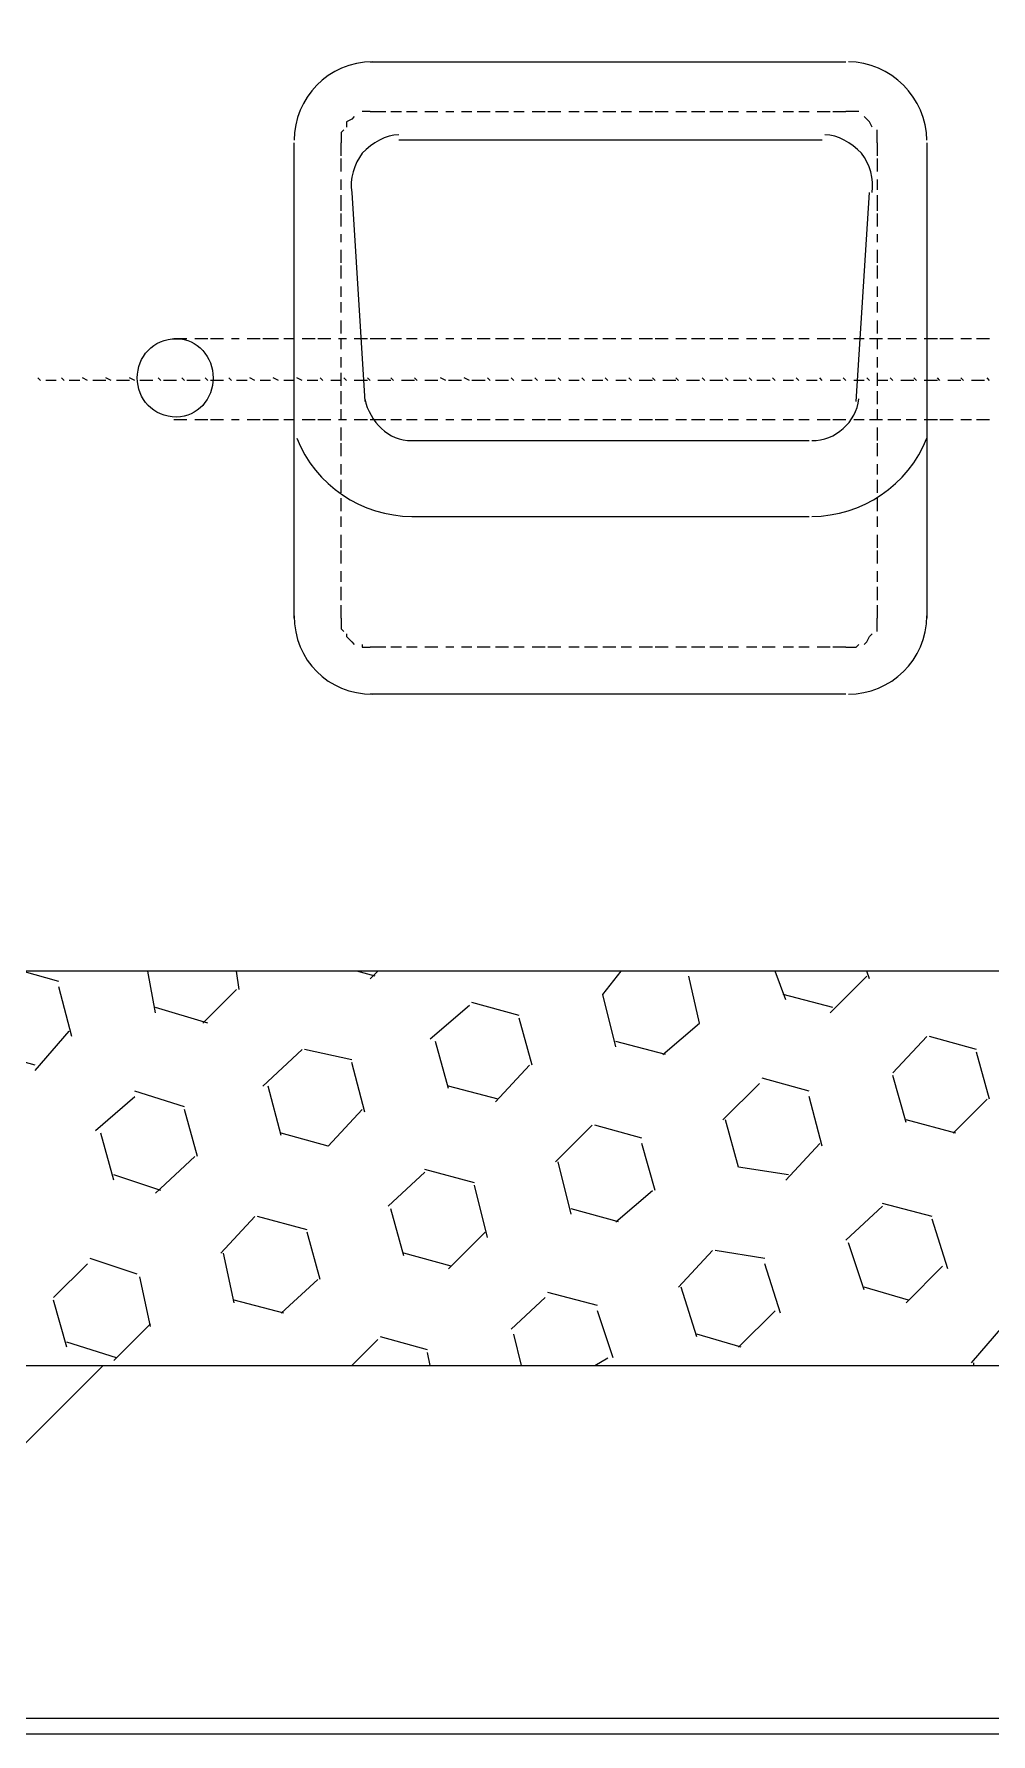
# Model space of a CAD drawing. Header units: millimetres. Extents: x 2928 to 3112, y 1220 to 1280.
# Drawn here: x 2980.298 to 2980.908, y 1237.024 to 1238.108 of the extents above; entities that cross this region are included whole.
import ezdxf

# ---------------------------------------------------------------- set-up
doc = ezdxf.new("R2010")
doc.units = ezdxf.units.MM

msp = doc.modelspace()

# ---------------------------------------------------------------- linework, layer by layer
at = {"color": 7, "linetype": 'Continuous', "lineweight": -2, "true_color": 0x000007}
msp.add_lwpolyline([(2937.23126, 1265.3073), (2937.23126, 1267.32399), (2938.98795, 1267.32399), (2985.30528, 1267.32399), (2985.30528, 1237.02356), (2938.98795, 1237.02356), (2937.22793, 1237.02356), (2937.22793, 1238.60692)], close=True, dxfattribs=at)
at = {"color": 7, "linetype": 'Continuous', "lineweight": 5, "true_color": 0x000007}
for points in [[(2979.75687, 1237.25856), (2982.02523, 1237.25856), (2982.02523, 1238.51692), (2979.75687, 1238.51692)], [(2980.00854, 1237.51023), (2980.00854, 1238.26525), (2981.77356, 1238.26525), (2981.77356, 1237.51023)]]:
    msp.add_lwpolyline(points, close=True, dxfattribs=at)
for points in [[(2980.51188, 1238.09024), (2980.81521, 1238.09024), (2980.81521, 1238.09024)], [(2980.46354, 1237.73524), (2980.46354, 1238.03858), (2980.46354, 1238.03858)], [(2980.80021, 1238.04024), (2980.53021, 1238.04024), (2980.53021, 1238.04024)], [(2980.86688, 1238.03858), (2980.86688, 1237.73524), (2980.86688, 1237.73524)], [(2980.50021, 1238.00691), (2980.50854, 1237.87357), (2980.50854, 1237.87357)], [(2980.82188, 1237.87357), (2980.83022, 1238.00691), (2980.83022, 1238.00691)], [(2980.53854, 1237.84857), (2980.79188, 1237.84857), (2980.79188, 1237.84857)], [(2980.53854, 1237.80024), (2980.79188, 1237.80024), (2980.79188, 1237.80024)], [(2980.81521, 1237.6869), (2980.51188, 1237.6869), (2980.51188, 1237.6869)]]:
    msp.add_lwpolyline(points, dxfattribs=at)
at = {"color": 252, "linetype": 'Continuous', "lineweight": 13, "true_color": 0x989898}
for points in [[(2980.51188, 1238.05858), (2980.51021, 1238.05858), (2980.50688, 1238.05858)], [(2980.51188, 1238.05858), (2980.52188, 1238.05858), (2980.52188, 1238.05858)], [(2980.52521, 1238.05858), (2980.53188, 1238.05858), (2980.53188, 1238.05858)], [(2980.53521, 1238.05858), (2980.54188, 1238.05858), (2980.54188, 1238.05858)], [(2980.54688, 1238.05858), (2980.55521, 1238.05858), (2980.55521, 1238.05858)], [(2980.56021, 1238.05858), (2980.56521, 1238.05858), (2980.56521, 1238.05858)], [(2980.57021, 1238.05858), (2980.57688, 1238.05858), (2980.57688, 1238.05858)], [(2980.58021, 1238.05858), (2980.58854, 1238.05858), (2980.58854, 1238.05858)], [(2980.59188, 1238.05858), (2980.60021, 1238.05858), (2980.60021, 1238.05858)], [(2980.60355, 1238.05858), (2980.61021, 1238.05858), (2980.61021, 1238.05858)], [(2980.61521, 1238.05858), (2980.62355, 1238.05858), (2980.62355, 1238.05858)], [(2980.62521, 1238.05858), (2980.63355, 1238.05858), (2980.63355, 1238.05858)], [(2980.63855, 1238.05858), (2980.64521, 1238.05858), (2980.64521, 1238.05858)], [(2980.64855, 1238.05858), (2980.65688, 1238.05858), (2980.65688, 1238.05858)], [(2980.66021, 1238.05858), (2980.66855, 1238.05858), (2980.66855, 1238.05858)], [(2980.67188, 1238.05858), (2980.67855, 1238.05858), (2980.67855, 1238.05858)], [(2980.68355, 1238.05858), (2980.69188, 1238.05858), (2980.69188, 1238.05858)], [(2980.69355, 1238.05858), (2980.70188, 1238.05858), (2980.70188, 1238.05858)], [(2980.70688, 1238.05858), (2980.71355, 1238.05858), (2980.71355, 1238.05858)], [(2980.71688, 1238.05858), (2980.72521, 1238.05858), (2980.72521, 1238.05858)], [(2980.72855, 1238.05858), (2980.73688, 1238.05858), (2980.73688, 1238.05858)], [(2980.74021, 1238.05858), (2980.74688, 1238.05858), (2980.74688, 1238.05858)], [(2980.75188, 1238.05858), (2980.75855, 1238.05858), (2980.75855, 1238.05858)], [(2980.76188, 1238.05858), (2980.77021, 1238.05858), (2980.77021, 1238.05858)], [(2980.77521, 1238.05858), (2980.78188, 1238.05858), (2980.78188, 1238.05858)], [(2980.78521, 1238.05858), (2980.79188, 1238.05858), (2980.79188, 1238.05858)], [(2980.79688, 1238.05858), (2980.80521, 1238.05858), (2980.80521, 1238.05858)], [(2980.80688, 1238.05858), (2980.81521, 1238.05858), (2980.81521, 1238.05858)], [(2980.82355, 1238.05858), (2980.82188, 1238.05858), (2980.82021, 1238.05858), (2980.81521, 1238.05858)], [(2980.49521, 1238.04691), (2980.49354, 1238.04524), (2980.49354, 1238.04358), (2980.49354, 1238.03858)], [(2980.50188, 1238.05524), (2980.50021, 1238.05358), (2980.49688, 1238.05191), (2980.49688, 1238.04858)], [(2980.83188, 1238.04858), (2980.83022, 1238.05191), (2980.82855, 1238.05358), (2980.82688, 1238.05524)], [(2980.83522, 1238.03858), (2980.83522, 1238.04358), (2980.83522, 1238.04524), (2980.83522, 1238.04691)], [(2980.49354, 1238.03024), (2980.49354, 1238.03858), (2980.49354, 1238.03858)], [(2980.83522, 1238.03858), (2980.83522, 1238.03024), (2980.83522, 1238.03024)], [(2980.49354, 1238.02024), (2980.49354, 1238.02858), (2980.49354, 1238.02858)], [(2980.83522, 1238.02858), (2980.83522, 1238.02024), (2980.83522, 1238.02024)], [(2980.49354, 1238.00857), (2980.49354, 1238.01524), (2980.49354, 1238.01524)], [(2980.83522, 1238.01524), (2980.83522, 1238.00857), (2980.83522, 1238.00857)], [(2980.49354, 1237.99524), (2980.49354, 1238.00524), (2980.49354, 1238.00524)], [(2980.83522, 1238.00524), (2980.83522, 1237.99524), (2980.83522, 1237.99524)], [(2980.49354, 1237.98524), (2980.49354, 1237.99357), (2980.49354, 1237.99357)], [(2980.83522, 1237.99357), (2980.83522, 1237.98524), (2980.83522, 1237.98524)], [(2980.49354, 1237.97524), (2980.49354, 1237.98024), (2980.49354, 1237.98024)], [(2980.49354, 1237.96191), (2980.49354, 1237.97024), (2980.49354, 1237.97024)], [(2980.83522, 1237.98024), (2980.83522, 1237.97524), (2980.83522, 1237.97524)], [(2980.83522, 1237.97024), (2980.83522, 1237.96191), (2980.83522, 1237.96191)], [(2980.49354, 1237.95191), (2980.49354, 1237.96024), (2980.49354, 1237.96024)], [(2980.83522, 1237.96024), (2980.83522, 1237.95191), (2980.83522, 1237.95191)], [(2980.49354, 1237.94024), (2980.49354, 1237.94691), (2980.49354, 1237.94691)], [(2980.83522, 1237.94691), (2980.83522, 1237.94024), (2980.83522, 1237.94024)], [(2980.49354, 1237.93024), (2980.49354, 1237.93691), (2980.49354, 1237.93691)], [(2980.83522, 1237.93691), (2980.83522, 1237.93024), (2980.83522, 1237.93024)], [(2980.49354, 1237.91691), (2980.49354, 1237.92524), (2980.49354, 1237.92524)], [(2980.83522, 1237.92524), (2980.83522, 1237.91691), (2980.83522, 1237.91691)], [(2980.39521, 1237.91357), (2980.38688, 1237.91357), (2980.38688, 1237.91357)], [(2980.40854, 1237.91357), (2980.40021, 1237.91357), (2980.40021, 1237.91357)], [(2980.41854, 1237.91357), (2980.41021, 1237.91357), (2980.41021, 1237.91357)], [(2980.42854, 1237.91357), (2980.42354, 1237.91357), (2980.42354, 1237.91357)], [(2980.44188, 1237.91357), (2980.43354, 1237.91357), (2980.43354, 1237.91357)], [(2980.45354, 1237.91357), (2980.44354, 1237.91357), (2980.44354, 1237.91357)], [(2980.46354, 1237.91357), (2980.45688, 1237.91357), (2980.45688, 1237.91357)], [(2980.47688, 1237.91357), (2980.46854, 1237.91357), (2980.46854, 1237.91357)], [(2980.48688, 1237.91357), (2980.47854, 1237.91357), (2980.47854, 1237.91357)], [(2980.49688, 1237.91357), (2980.49188, 1237.91357), (2980.49188, 1237.91357)], [(2980.49354, 1237.90691), (2980.49354, 1237.91357), (2980.49354, 1237.91357)], [(2980.51021, 1237.91357), (2980.50188, 1237.91357), (2980.50188, 1237.91357)], [(2980.52188, 1237.91357), (2980.51188, 1237.91357), (2980.51188, 1237.91357)], [(2980.53188, 1237.91357), (2980.52521, 1237.91357), (2980.52521, 1237.91357)], [(2980.54188, 1237.91357), (2980.53521, 1237.91357), (2980.53521, 1237.91357)], [(2980.55521, 1237.91357), (2980.54688, 1237.91357), (2980.54688, 1237.91357)], [(2980.56521, 1237.91357), (2980.56021, 1237.91357), (2980.56021, 1237.91357)], [(2980.57688, 1237.91357), (2980.57021, 1237.91357), (2980.57021, 1237.91357)], [(2980.58854, 1237.91357), (2980.58021, 1237.91357), (2980.58021, 1237.91357)], [(2980.60021, 1237.91357), (2980.59188, 1237.91357), (2980.59188, 1237.91357)], [(2980.61021, 1237.91357), (2980.60355, 1237.91357), (2980.60355, 1237.91357)], [(2980.62355, 1237.91357), (2980.61521, 1237.91357), (2980.61521, 1237.91357)], [(2980.63355, 1237.91357), (2980.62521, 1237.91357), (2980.62521, 1237.91357)], [(2980.64521, 1237.91357), (2980.63855, 1237.91357), (2980.63855, 1237.91357)], [(2980.65688, 1237.91357), (2980.64855, 1237.91357), (2980.64855, 1237.91357)], [(2980.66855, 1237.91357), (2980.66021, 1237.91357), (2980.66021, 1237.91357)], [(2980.67855, 1237.91357), (2980.67188, 1237.91357), (2980.67188, 1237.91357)], [(2980.69188, 1237.91357), (2980.68355, 1237.91357), (2980.68355, 1237.91357)], [(2980.70188, 1237.91357), (2980.69355, 1237.91357), (2980.69355, 1237.91357)], [(2980.71355, 1237.91357), (2980.70688, 1237.91357), (2980.70688, 1237.91357)], [(2980.72521, 1237.91357), (2980.71688, 1237.91357), (2980.71688, 1237.91357)], [(2980.73688, 1237.91357), (2980.72855, 1237.91357), (2980.72855, 1237.91357)], [(2980.74688, 1237.91357), (2980.74021, 1237.91357), (2980.74021, 1237.91357)], [(2980.75855, 1237.91357), (2980.75188, 1237.91357), (2980.75188, 1237.91357)], [(2980.77021, 1237.91357), (2980.76188, 1237.91357), (2980.76188, 1237.91357)], [(2980.78188, 1237.91357), (2980.77521, 1237.91357), (2980.77521, 1237.91357)], [(2980.79188, 1237.91357), (2980.78521, 1237.91357), (2980.78521, 1237.91357)], [(2980.80521, 1237.91357), (2980.79688, 1237.91357), (2980.79688, 1237.91357)], [(2980.81521, 1237.91357), (2980.80688, 1237.91357), (2980.80688, 1237.91357)], [(2980.82688, 1237.91357), (2980.82021, 1237.91357), (2980.82021, 1237.91357)], [(2980.83855, 1237.91357), (2980.83022, 1237.91357), (2980.83022, 1237.91357)], [(2980.83522, 1237.91357), (2980.83522, 1237.90691), (2980.83522, 1237.90691)], [(2980.85022, 1237.91357), (2980.84188, 1237.91357), (2980.84188, 1237.91357)], [(2980.86022, 1237.91357), (2980.85355, 1237.91357), (2980.85355, 1237.91357)], [(2980.87355, 1237.91357), (2980.86522, 1237.91357), (2980.86522, 1237.91357)], [(2980.88355, 1237.91357), (2980.87522, 1237.91357), (2980.87522, 1237.91357)], [(2980.89522, 1237.91357), (2980.88855, 1237.91357), (2980.88855, 1237.91357)], [(2980.90688, 1237.91357), (2980.89855, 1237.91357), (2980.89855, 1237.91357)], [(2980.49354, 1237.89524), (2980.49354, 1237.90191), (2980.49354, 1237.90191)], [(2980.83522, 1237.90191), (2980.83522, 1237.89524), (2980.83522, 1237.89524)], [(2980.30187, 1237.88691), (2980.30021, 1237.88857), (2980.30021, 1237.88857)], [(2980.31187, 1237.88691), (2980.30521, 1237.88691), (2980.30521, 1237.88691)], [(2980.31687, 1237.88691), (2980.31521, 1237.88857), (2980.31521, 1237.88857)], [(2980.32687, 1237.88691), (2980.32021, 1237.88691), (2980.32021, 1237.88691)], [(2980.33187, 1237.88691), (2980.32854, 1237.88857), (2980.32854, 1237.88857)], [(2980.34354, 1237.88691), (2980.33521, 1237.88691), (2980.33521, 1237.88691)], [(2980.34687, 1237.88691), (2980.34354, 1237.88857), (2980.34354, 1237.88857)], [(2980.35854, 1237.88691), (2980.35021, 1237.88691), (2980.35021, 1237.88691)], [(2980.36188, 1237.88691), (2980.35854, 1237.88857), (2980.35854, 1237.88857)], [(2980.37354, 1237.88691), (2980.36521, 1237.88691), (2980.36521, 1237.88691)], [(2980.37854, 1237.88691), (2980.37688, 1237.88857), (2980.37688, 1237.88857)], [(2980.38854, 1237.88691), (2980.38021, 1237.88691), (2980.38021, 1237.88691)], [(2980.39354, 1237.88691), (2980.39188, 1237.88857), (2980.39188, 1237.88857)], [(2980.40354, 1237.88691), (2980.39521, 1237.88691), (2980.39521, 1237.88691)], [(2980.40854, 1237.88691), (2980.40688, 1237.88857), (2980.40688, 1237.88857)], [(2980.41854, 1237.88691), (2980.41021, 1237.88691), (2980.41021, 1237.88691)], [(2980.42354, 1237.88691), (2980.42188, 1237.88857), (2980.42188, 1237.88857)], [(2980.43354, 1237.88691), (2980.42688, 1237.88691), (2980.42688, 1237.88691)], [(2980.43854, 1237.88691), (2980.43521, 1237.88857), (2980.43521, 1237.88857)], [(2980.44854, 1237.88691), (2980.44188, 1237.88691), (2980.44188, 1237.88691)], [(2980.45354, 1237.88691), (2980.45021, 1237.88857), (2980.45021, 1237.88857)], [(2980.46354, 1237.88691), (2980.45688, 1237.88691), (2980.45688, 1237.88691)], [(2980.46854, 1237.88691), (2980.46521, 1237.88857), (2980.46521, 1237.88857)], [(2980.47854, 1237.88691), (2980.47188, 1237.88691), (2980.47188, 1237.88691)], [(2980.48188, 1237.88691), (2980.48021, 1237.88857), (2980.48021, 1237.88857)], [(2980.49354, 1237.88691), (2980.48688, 1237.88691), (2980.48688, 1237.88691)], [(2980.49354, 1237.88357), (2980.49354, 1237.89191), (2980.49354, 1237.89191)], [(2980.49688, 1237.88691), (2980.49521, 1237.88857), (2980.49521, 1237.88857)], [(2980.51021, 1237.88691), (2980.50188, 1237.88691), (2980.50188, 1237.88691)], [(2980.51188, 1237.88691), (2980.51021, 1237.88857), (2980.51021, 1237.88857)], [(2980.52521, 1237.88691), (2980.51688, 1237.88691), (2980.51688, 1237.88691)], [(2980.52688, 1237.88691), (2980.52521, 1237.88857), (2980.52521, 1237.88857)], [(2980.54021, 1237.88691), (2980.53188, 1237.88691), (2980.53188, 1237.88691)], [(2980.54188, 1237.88691), (2980.54021, 1237.88857), (2980.54021, 1237.88857)], [(2980.55521, 1237.88691), (2980.54688, 1237.88691), (2980.54688, 1237.88691)], [(2980.56021, 1237.88691), (2980.55688, 1237.88857), (2980.55688, 1237.88857)], [(2980.57021, 1237.88691), (2980.56188, 1237.88691), (2980.56188, 1237.88691)], [(2980.57521, 1237.88691), (2980.57188, 1237.88857), (2980.57188, 1237.88857)], [(2980.58521, 1237.88691), (2980.57688, 1237.88691), (2980.57688, 1237.88691)], [(2980.58854, 1237.88691), (2980.58688, 1237.88857), (2980.58688, 1237.88857)], [(2980.60021, 1237.88691), (2980.59188, 1237.88691), (2980.59188, 1237.88691)], [(2980.60355, 1237.88691), (2980.60188, 1237.88857), (2980.60188, 1237.88857)], [(2980.61521, 1237.88691), (2980.60855, 1237.88691), (2980.60855, 1237.88691)], [(2980.61855, 1237.88691), (2980.61688, 1237.88857), (2980.61688, 1237.88857)], [(2980.63021, 1237.88691), (2980.62355, 1237.88691), (2980.62355, 1237.88691)], [(2980.63355, 1237.88691), (2980.63188, 1237.88857), (2980.63188, 1237.88857)], [(2980.64521, 1237.88691), (2980.63855, 1237.88691), (2980.63855, 1237.88691)], [(2980.64855, 1237.88691), (2980.64688, 1237.88857), (2980.64688, 1237.88857)], [(2980.66021, 1237.88691), (2980.65355, 1237.88691), (2980.65355, 1237.88691)], [(2980.66355, 1237.88691), (2980.66188, 1237.88857), (2980.66188, 1237.88857)], [(2980.67521, 1237.88691), (2980.66855, 1237.88691), (2980.66855, 1237.88691)], [(2980.67855, 1237.88691), (2980.67688, 1237.88857), (2980.67688, 1237.88857)], [(2980.69188, 1237.88691), (2980.68355, 1237.88691), (2980.68355, 1237.88691)], [(2980.69355, 1237.88691), (2980.69188, 1237.88857), (2980.69188, 1237.88857)], [(2980.70688, 1237.88691), (2980.69855, 1237.88691), (2980.69855, 1237.88691)], [(2980.70855, 1237.88691), (2980.70688, 1237.88857), (2980.70688, 1237.88857)], [(2980.72188, 1237.88691), (2980.71355, 1237.88691), (2980.71355, 1237.88691)], [(2980.72521, 1237.88691), (2980.72355, 1237.88857), (2980.72355, 1237.88857)], [(2980.73688, 1237.88691), (2980.72855, 1237.88691), (2980.72855, 1237.88691)], [(2980.74021, 1237.88691), (2980.73855, 1237.88857), (2980.73855, 1237.88857)], [(2980.75188, 1237.88691), (2980.74355, 1237.88691), (2980.74355, 1237.88691)], [(2980.75521, 1237.88691), (2980.75355, 1237.88857), (2980.75355, 1237.88857)], [(2980.76688, 1237.88691), (2980.75855, 1237.88691), (2980.75855, 1237.88691)], [(2980.77021, 1237.88691), (2980.76855, 1237.88857), (2980.76855, 1237.88857)], [(2980.78188, 1237.88691), (2980.77521, 1237.88691), (2980.77521, 1237.88691)], [(2980.78521, 1237.88691), (2980.78355, 1237.88857), (2980.78355, 1237.88857)], [(2980.79688, 1237.88691), (2980.79021, 1237.88691), (2980.79021, 1237.88691)], [(2980.80021, 1237.88691), (2980.79855, 1237.88857), (2980.79855, 1237.88857)], [(2980.81188, 1237.88691), (2980.80521, 1237.88691), (2980.80521, 1237.88691)], [(2980.81521, 1237.88691), (2980.81355, 1237.88857), (2980.81355, 1237.88857)], [(2980.82688, 1237.88691), (2980.82021, 1237.88691), (2980.82021, 1237.88691)], [(2980.83022, 1237.88691), (2980.82855, 1237.88857), (2980.82855, 1237.88857)], [(2980.83522, 1237.89191), (2980.83522, 1237.88357), (2980.83522, 1237.88357)], [(2980.84188, 1237.88691), (2980.83522, 1237.88691), (2980.83522, 1237.88691)], [(2980.84522, 1237.88691), (2980.84355, 1237.88857), (2980.84355, 1237.88857)], [(2980.85855, 1237.88691), (2980.85022, 1237.88691), (2980.85022, 1237.88691)], [(2980.86022, 1237.88691), (2980.85855, 1237.88857), (2980.85855, 1237.88857)], [(2980.87355, 1237.88691), (2980.86522, 1237.88691), (2980.86522, 1237.88691)], [(2980.87522, 1237.88691), (2980.87355, 1237.88857), (2980.87355, 1237.88857)], [(2980.88855, 1237.88691), (2980.88022, 1237.88691), (2980.88022, 1237.88691)], [(2980.89022, 1237.88691), (2980.88855, 1237.88857), (2980.88855, 1237.88857)], [(2980.90355, 1237.88691), (2980.89522, 1237.88691), (2980.89522, 1237.88691)], [(2980.90688, 1237.88691), (2980.90522, 1237.88857), (2980.90522, 1237.88857)], [(2980.49354, 1237.87191), (2980.49354, 1237.88024), (2980.49354, 1237.88024)], [(2980.83522, 1237.88024), (2980.83522, 1237.87191), (2980.83522, 1237.87191)], [(2980.39521, 1237.86191), (2980.38688, 1237.86191), (2980.38688, 1237.86191)], [(2980.40854, 1237.86191), (2980.40021, 1237.86191), (2980.40021, 1237.86191)], [(2980.41854, 1237.86191), (2980.41021, 1237.86191), (2980.41021, 1237.86191)], [(2980.42854, 1237.86191), (2980.42354, 1237.86191), (2980.42354, 1237.86191)], [(2980.44188, 1237.86191), (2980.43354, 1237.86191), (2980.43354, 1237.86191)], [(2980.45354, 1237.86191), (2980.44354, 1237.86191), (2980.44354, 1237.86191)], [(2980.46354, 1237.86191), (2980.45688, 1237.86191), (2980.45688, 1237.86191)], [(2980.47688, 1237.86191), (2980.46854, 1237.86191), (2980.46854, 1237.86191)], [(2980.48688, 1237.86191), (2980.47854, 1237.86191), (2980.47854, 1237.86191)], [(2980.49688, 1237.86191), (2980.49188, 1237.86191), (2980.49188, 1237.86191)], [(2980.49354, 1237.86191), (2980.49354, 1237.86857), (2980.49354, 1237.86857)], [(2980.51021, 1237.86191), (2980.50188, 1237.86191), (2980.50188, 1237.86191)], [(2980.52188, 1237.86191), (2980.51188, 1237.86191), (2980.51188, 1237.86191)], [(2980.53188, 1237.86191), (2980.52521, 1237.86191), (2980.52521, 1237.86191)], [(2980.54188, 1237.86191), (2980.53521, 1237.86191), (2980.53521, 1237.86191)], [(2980.55521, 1237.86191), (2980.54688, 1237.86191), (2980.54688, 1237.86191)], [(2980.56521, 1237.86191), (2980.56021, 1237.86191), (2980.56021, 1237.86191)], [(2980.57688, 1237.86191), (2980.57021, 1237.86191), (2980.57021, 1237.86191)], [(2980.58854, 1237.86191), (2980.58021, 1237.86191), (2980.58021, 1237.86191)], [(2980.60021, 1237.86191), (2980.59188, 1237.86191), (2980.59188, 1237.86191)], [(2980.61021, 1237.86191), (2980.60355, 1237.86191), (2980.60355, 1237.86191)], [(2980.62355, 1237.86191), (2980.61521, 1237.86191), (2980.61521, 1237.86191)], [(2980.63355, 1237.86191), (2980.62521, 1237.86191), (2980.62521, 1237.86191)], [(2980.64521, 1237.86191), (2980.63855, 1237.86191), (2980.63855, 1237.86191)], [(2980.65688, 1237.86191), (2980.64855, 1237.86191), (2980.64855, 1237.86191)], [(2980.66855, 1237.86191), (2980.66021, 1237.86191), (2980.66021, 1237.86191)], [(2980.67855, 1237.86191), (2980.67188, 1237.86191), (2980.67188, 1237.86191)], [(2980.69188, 1237.86191), (2980.68355, 1237.86191), (2980.68355, 1237.86191)], [(2980.70188, 1237.86191), (2980.69355, 1237.86191), (2980.69355, 1237.86191)], [(2980.71355, 1237.86191), (2980.70688, 1237.86191), (2980.70688, 1237.86191)], [(2980.72521, 1237.86191), (2980.71688, 1237.86191), (2980.71688, 1237.86191)], [(2980.73688, 1237.86191), (2980.72855, 1237.86191), (2980.72855, 1237.86191)], [(2980.74688, 1237.86191), (2980.74021, 1237.86191), (2980.74021, 1237.86191)], [(2980.75855, 1237.86191), (2980.75188, 1237.86191), (2980.75188, 1237.86191)], [(2980.77021, 1237.86191), (2980.76188, 1237.86191), (2980.76188, 1237.86191)], [(2980.78188, 1237.86191), (2980.77521, 1237.86191), (2980.77521, 1237.86191)], [(2980.79188, 1237.86191), (2980.78521, 1237.86191), (2980.78521, 1237.86191)], [(2980.80521, 1237.86191), (2980.79688, 1237.86191), (2980.79688, 1237.86191)], [(2980.81521, 1237.86191), (2980.80688, 1237.86191), (2980.80688, 1237.86191)], [(2980.82688, 1237.86191), (2980.82021, 1237.86191), (2980.82021, 1237.86191)], [(2980.83855, 1237.86191), (2980.83022, 1237.86191), (2980.83022, 1237.86191)], [(2980.83522, 1237.86857), (2980.83522, 1237.86191), (2980.83522, 1237.86191)], [(2980.85022, 1237.86191), (2980.84188, 1237.86191), (2980.84188, 1237.86191)], [(2980.86022, 1237.86191), (2980.85355, 1237.86191), (2980.85355, 1237.86191)], [(2980.87355, 1237.86191), (2980.86522, 1237.86191), (2980.86522, 1237.86191)], [(2980.88355, 1237.86191), (2980.87522, 1237.86191), (2980.87522, 1237.86191)], [(2980.89522, 1237.86191), (2980.88855, 1237.86191), (2980.88855, 1237.86191)], [(2980.90688, 1237.86191), (2980.89855, 1237.86191), (2980.89855, 1237.86191)], [(2980.49354, 1237.84857), (2980.49354, 1237.85691), (2980.49354, 1237.85691)], [(2980.83522, 1237.85691), (2980.83522, 1237.84857), (2980.83522, 1237.84857)], [(2980.49354, 1237.83857), (2980.49354, 1237.84691), (2980.49354, 1237.84691)], [(2980.83522, 1237.84691), (2980.83522, 1237.83857), (2980.83522, 1237.83857)], [(2980.49354, 1237.82691), (2980.49354, 1237.83357), (2980.49354, 1237.83357)], [(2980.83522, 1237.83357), (2980.83522, 1237.82691), (2980.83522, 1237.82691)], [(2980.49354, 1237.81524), (2980.49354, 1237.82357), (2980.49354, 1237.82357)], [(2980.83522, 1237.82357), (2980.83522, 1237.81524), (2980.83522, 1237.81524)], [(2980.49354, 1237.80357), (2980.49354, 1237.81191), (2980.49354, 1237.81191)], [(2980.83522, 1237.81191), (2980.83522, 1237.80357), (2980.83522, 1237.80357)], [(2980.49354, 1237.79357), (2980.49354, 1237.80024), (2980.49354, 1237.80024)], [(2980.83522, 1237.80024), (2980.83522, 1237.79357), (2980.83522, 1237.79357)], [(2980.49354, 1237.78024), (2980.49354, 1237.78857), (2980.49354, 1237.78857)], [(2980.83522, 1237.78857), (2980.83522, 1237.78024), (2980.83522, 1237.78024)], [(2980.49354, 1237.77024), (2980.49354, 1237.77857), (2980.49354, 1237.77857)], [(2980.83522, 1237.77857), (2980.83522, 1237.77024), (2980.83522, 1237.77024)], [(2980.49354, 1237.75857), (2980.49354, 1237.76524), (2980.49354, 1237.76524)], [(2980.83522, 1237.76524), (2980.83522, 1237.75857), (2980.83522, 1237.75857)], [(2980.49354, 1237.7469), (2980.49354, 1237.75524), (2980.49354, 1237.75524)], [(2980.83522, 1237.75524), (2980.83522, 1237.7469), (2980.83522, 1237.7469)], [(2980.49354, 1237.73524), (2980.49354, 1237.74357), (2980.49354, 1237.74357)], [(2980.83522, 1237.74357), (2980.83522, 1237.73524), (2980.83522, 1237.73524)], [(2980.49354, 1237.73524), (2980.49354, 1237.73357), (2980.49354, 1237.72857), (2980.49521, 1237.7269)], [(2980.83522, 1237.7269), (2980.83522, 1237.72857), (2980.83522, 1237.73357), (2980.83522, 1237.73524)], [(2980.49688, 1237.72524), (2980.49688, 1237.72357), (2980.50021, 1237.72024), (2980.50188, 1237.71857)], [(2980.82688, 1237.71857), (2980.82855, 1237.72024), (2980.83022, 1237.72357), (2980.83188, 1237.72524)], [(2980.50688, 1237.71857), (2980.50688, 1237.7169), (2980.51021, 1237.7169), (2980.51188, 1237.7169)], [(2980.52188, 1237.7169), (2980.51188, 1237.7169), (2980.51188, 1237.7169)], [(2980.53188, 1237.7169), (2980.52521, 1237.7169), (2980.52521, 1237.7169)], [(2980.54188, 1237.7169), (2980.53521, 1237.7169), (2980.53521, 1237.7169)], [(2980.55521, 1237.7169), (2980.54688, 1237.7169), (2980.54688, 1237.7169)], [(2980.56521, 1237.7169), (2980.56021, 1237.7169), (2980.56021, 1237.7169)], [(2980.57688, 1237.7169), (2980.57021, 1237.7169), (2980.57021, 1237.7169)], [(2980.58854, 1237.7169), (2980.58021, 1237.7169), (2980.58021, 1237.7169)], [(2980.60021, 1237.7169), (2980.59188, 1237.7169), (2980.59188, 1237.7169)], [(2980.61021, 1237.7169), (2980.60355, 1237.7169), (2980.60355, 1237.7169)], [(2980.62355, 1237.7169), (2980.61521, 1237.7169), (2980.61521, 1237.7169)], [(2980.63355, 1237.7169), (2980.62521, 1237.7169), (2980.62521, 1237.7169)], [(2980.64521, 1237.7169), (2980.63855, 1237.7169), (2980.63855, 1237.7169)], [(2980.65688, 1237.7169), (2980.64855, 1237.7169), (2980.64855, 1237.7169)], [(2980.66855, 1237.7169), (2980.66021, 1237.7169), (2980.66021, 1237.7169)], [(2980.67855, 1237.7169), (2980.67188, 1237.7169), (2980.67188, 1237.7169)], [(2980.69188, 1237.7169), (2980.68355, 1237.7169), (2980.68355, 1237.7169)], [(2980.70188, 1237.7169), (2980.69355, 1237.7169), (2980.69355, 1237.7169)], [(2980.71355, 1237.7169), (2980.70688, 1237.7169), (2980.70688, 1237.7169)], [(2980.72521, 1237.7169), (2980.71688, 1237.7169), (2980.71688, 1237.7169)], [(2980.73688, 1237.7169), (2980.72855, 1237.7169), (2980.72855, 1237.7169)], [(2980.74688, 1237.7169), (2980.74021, 1237.7169), (2980.74021, 1237.7169)], [(2980.75855, 1237.7169), (2980.75188, 1237.7169), (2980.75188, 1237.7169)], [(2980.77021, 1237.7169), (2980.76188, 1237.7169), (2980.76188, 1237.7169)], [(2980.78188, 1237.7169), (2980.77521, 1237.7169), (2980.77521, 1237.7169)], [(2980.79188, 1237.7169), (2980.78521, 1237.7169), (2980.78521, 1237.7169)], [(2980.80521, 1237.7169), (2980.79688, 1237.7169), (2980.79688, 1237.7169)], [(2980.81521, 1237.7169), (2980.80688, 1237.7169), (2980.80688, 1237.7169)], [(2980.81521, 1237.7169), (2980.82021, 1237.7169), (2980.82188, 1237.7169), (2980.82355, 1237.71857)]]:
    msp.add_lwpolyline(points, dxfattribs=at)
at = {"color": 9, "linetype": 'Continuous', "lineweight": 13, "true_color": 0xbababa}
for points in [[(2980.31354, 1237.50357), (2980.29021, 1237.51023), (2980.29021, 1237.51023)], [(2980.37521, 1237.48357), (2980.37021, 1237.51023), (2980.37021, 1237.51023)], [(2980.42854, 1237.49857), (2980.42688, 1237.51023), (2980.42688, 1237.51023)], [(2980.51521, 1237.5069), (2980.50354, 1237.51023), (2980.50354, 1237.51023)], [(2980.51188, 1237.50523), (2980.51688, 1237.51023), (2980.51688, 1237.51023)], [(2980.66021, 1237.49523), (2980.67188, 1237.51023), (2980.67188, 1237.51023)], [(2980.72188, 1237.4769), (2980.71521, 1237.5069), (2980.71521, 1237.5069)], [(2980.77688, 1237.4919), (2980.77021, 1237.51023), (2980.77021, 1237.51023)], [(2980.80521, 1237.48357), (2980.82855, 1237.5069), (2980.82855, 1237.5069)], [(2980.83022, 1237.50523), (2980.82855, 1237.51023), (2980.82855, 1237.51023)], [(2980.32187, 1237.46857), (2980.31354, 1237.50023), (2980.31354, 1237.50023)], [(2980.40521, 1237.4769), (2980.42688, 1237.49857), (2980.42688, 1237.49857)], [(2980.66855, 1237.4619), (2980.66021, 1237.49523), (2980.66021, 1237.49523)], [(2980.80688, 1237.4869), (2980.77521, 1237.49523), (2980.77521, 1237.49523)], [(2980.40854, 1237.4769), (2980.37521, 1237.4869), (2980.37521, 1237.4869)], [(2980.55021, 1237.4669), (2980.57521, 1237.48857), (2980.57521, 1237.48857)], [(2980.60688, 1237.4819), (2980.57688, 1237.49023), (2980.57688, 1237.49023)], [(2980.29854, 1237.4469), (2980.32021, 1237.4719), (2980.32021, 1237.4719)], [(2980.61521, 1237.45023), (2980.60688, 1237.48023), (2980.60688, 1237.48023)], [(2980.69855, 1237.4569), (2980.72188, 1237.4769), (2980.72188, 1237.4769)], [(2980.56188, 1237.43523), (2980.55354, 1237.46523), (2980.55354, 1237.46523)], [(2980.70021, 1237.4569), (2980.66855, 1237.46523), (2980.66855, 1237.46523)], [(2980.84522, 1237.44523), (2980.86688, 1237.46857), (2980.86688, 1237.46857)], [(2980.89855, 1237.46023), (2980.86855, 1237.46857), (2980.86855, 1237.46857)], [(2980.29854, 1237.45023), (2980.26854, 1237.45857), (2980.26854, 1237.45857)], [(2980.44354, 1237.4369), (2980.46854, 1237.46023), (2980.46854, 1237.46023)], [(2980.50021, 1237.45357), (2980.47021, 1237.46023), (2980.47021, 1237.46023)], [(2980.50854, 1237.42023), (2980.50021, 1237.4519), (2980.50021, 1237.4519)], [(2980.59188, 1237.4269), (2980.61355, 1237.45023), (2980.61355, 1237.45023)], [(2980.90688, 1237.42857), (2980.89855, 1237.45857), (2980.89855, 1237.45857)], [(2980.79188, 1237.43357), (2980.76188, 1237.4419), (2980.76188, 1237.4419)], [(2980.85355, 1237.41357), (2980.84522, 1237.44357), (2980.84522, 1237.44357)], [(2980.33687, 1237.40857), (2980.36188, 1237.43023), (2980.36188, 1237.43023)], [(2980.39354, 1237.42357), (2980.36188, 1237.43357), (2980.36188, 1237.43357)], [(2980.45521, 1237.40523), (2980.44688, 1237.4369), (2980.44688, 1237.4369)], [(2980.59354, 1237.42857), (2980.56188, 1237.4369), (2980.56188, 1237.4369)], [(2980.73688, 1237.41523), (2980.76021, 1237.43857), (2980.76021, 1237.43857)], [(2980.80021, 1237.39857), (2980.79188, 1237.43023), (2980.79188, 1237.43023)], [(2980.88355, 1237.4069), (2980.90522, 1237.42857), (2980.90522, 1237.42857)], [(2980.40188, 1237.3919), (2980.39354, 1237.4219), (2980.39354, 1237.4219)], [(2980.48521, 1237.39857), (2980.50688, 1237.4219), (2980.50688, 1237.4219)], [(2980.34854, 1237.3769), (2980.34021, 1237.4069), (2980.34021, 1237.4069)], [(2980.48521, 1237.39857), (2980.45521, 1237.4069), (2980.45521, 1237.4069)], [(2980.63021, 1237.38857), (2980.65355, 1237.4119), (2980.65355, 1237.4119)], [(2980.68521, 1237.40357), (2980.65521, 1237.4119), (2980.65521, 1237.4119)], [(2980.74688, 1237.38523), (2980.73855, 1237.41523), (2980.73855, 1237.41523)], [(2980.88522, 1237.4069), (2980.85355, 1237.41523), (2980.85355, 1237.41523)], [(2980.69355, 1237.37023), (2980.68521, 1237.40023), (2980.68521, 1237.40023)], [(2980.77688, 1237.3769), (2980.79855, 1237.40023), (2980.79855, 1237.40023)], [(2980.37521, 1237.36857), (2980.40021, 1237.3919), (2980.40021, 1237.3919)], [(2980.64021, 1237.35523), (2980.63188, 1237.38857), (2980.63188, 1237.38857)], [(2980.77855, 1237.38023), (2980.74688, 1237.38523), (2980.74688, 1237.38523)], [(2980.37854, 1237.37023), (2980.34854, 1237.38023), (2980.34854, 1237.38023)], [(2980.52354, 1237.36023), (2980.54688, 1237.3819), (2980.54688, 1237.3819)], [(2980.57854, 1237.37523), (2980.54688, 1237.38357), (2980.54688, 1237.38357)], [(2980.58688, 1237.34023), (2980.57854, 1237.37357), (2980.57854, 1237.37357)], [(2980.66855, 1237.35023), (2980.69188, 1237.37023), (2980.69188, 1237.37023)], [(2980.41688, 1237.33023), (2980.43854, 1237.35357), (2980.43854, 1237.35357)], [(2980.47188, 1237.34523), (2980.44021, 1237.35357), (2980.44021, 1237.35357)], [(2980.53354, 1237.32857), (2980.52521, 1237.35857), (2980.52521, 1237.35857)], [(2980.67021, 1237.35023), (2980.64021, 1237.35857), (2980.64021, 1237.35857)], [(2980.81521, 1237.33857), (2980.83855, 1237.36023), (2980.83855, 1237.36023)], [(2980.87022, 1237.35357), (2980.83855, 1237.3619), (2980.83855, 1237.3619)], [(2980.48021, 1237.31356), (2980.47188, 1237.34357), (2980.47188, 1237.34357)], [(2980.56188, 1237.32023), (2980.58521, 1237.34357), (2980.58521, 1237.34357)], [(2980.88022, 1237.32023), (2980.87022, 1237.3519), (2980.87022, 1237.3519)], [(2980.70855, 1237.30856), (2980.73021, 1237.3319), (2980.73021, 1237.3319)], [(2980.76355, 1237.3269), (2980.73188, 1237.3319), (2980.73188, 1237.3319)], [(2980.82688, 1237.3069), (2980.81688, 1237.3369), (2980.81688, 1237.3369)], [(2980.31021, 1237.3019), (2980.33187, 1237.32356), (2980.33187, 1237.32356)], [(2980.36354, 1237.3169), (2980.33354, 1237.3269), (2980.33354, 1237.3269)], [(2980.42521, 1237.29856), (2980.41854, 1237.33023), (2980.41854, 1237.33023)], [(2980.56354, 1237.3219), (2980.53354, 1237.33023), (2980.53354, 1237.33023)], [(2980.77355, 1237.2919), (2980.76355, 1237.32356), (2980.76355, 1237.32356)], [(2980.85355, 1237.29856), (2980.87688, 1237.3219), (2980.87688, 1237.3219)], [(2980.37188, 1237.28356), (2980.36521, 1237.31523), (2980.36521, 1237.31523)], [(2980.45521, 1237.2919), (2980.47854, 1237.31356), (2980.47854, 1237.31356)], [(2980.31854, 1237.27023), (2980.31021, 1237.30023), (2980.31021, 1237.30023)], [(2980.45688, 1237.2919), (2980.42521, 1237.30023), (2980.42521, 1237.30023)], [(2980.60188, 1237.2819), (2980.62355, 1237.3019), (2980.62355, 1237.3019)], [(2980.65688, 1237.2969), (2980.62521, 1237.30523), (2980.62521, 1237.30523)], [(2980.72021, 1237.2769), (2980.71021, 1237.30856), (2980.71021, 1237.30856)], [(2980.85522, 1237.30023), (2980.82688, 1237.30856), (2980.82688, 1237.30856)], [(2980.66688, 1237.26356), (2980.65688, 1237.29356), (2980.65688, 1237.29356)], [(2980.74688, 1237.27023), (2980.77021, 1237.29356), (2980.77021, 1237.29356)], [(2980.34854, 1237.2619), (2980.37188, 1237.28523), (2980.37188, 1237.28523)], [(2980.54854, 1237.26856), (2980.51854, 1237.2769), (2980.51854, 1237.2769)], [(2980.60855, 1237.25856), (2980.60355, 1237.27856), (2980.60355, 1237.27856)], [(2980.74855, 1237.27023), (2980.72021, 1237.27856), (2980.72021, 1237.27856)], [(2980.89522, 1237.26023), (2980.91522, 1237.28356), (2980.91522, 1237.28356)], [(2980.35021, 1237.26356), (2980.31854, 1237.27356), (2980.31854, 1237.27356)], [(2980.50021, 1237.25856), (2980.51688, 1237.27523), (2980.51688, 1237.27523)], [(2980.55021, 1237.25856), (2980.54854, 1237.2669), (2980.54854, 1237.2669)], [(2980.10854, 1237.02523), (2980.34187, 1237.25856), (2980.34187, 1237.25856)], [(2980.65521, 1237.25856), (2980.66355, 1237.26356), (2980.66355, 1237.26356)], [(2980.89688, 1237.25856), (2980.89688, 1237.26023), (2980.89688, 1237.26023)]]:
    msp.add_lwpolyline(points, dxfattribs=at)
at = {"color": 253, "linetype": 'Continuous', "lineweight": -2, "true_color": 0x9a9a9a}
msp.add_lwpolyline([(2943.29801, 1237.03356), (2986.86863, 1237.03356), (2986.86863, 1237.03356)], dxfattribs=at)
at = {"color": 7, "linetype": 'Continuous', "lineweight": 5, "true_color": 0x000007}
for points in [[(2980.51354, 1238.09024), (2980.48521, 1238.09024), (2980.46354, 1238.06691), (2980.46354, 1238.04024)], [(2980.86688, 1238.04024), (2980.86688, 1238.06691), (2980.84355, 1238.09024), (2980.81688, 1238.09024)], [(2980.50854, 1237.87524), (2980.51188, 1237.86024), (2980.52354, 1237.84857), (2980.53854, 1237.84857)], [(2980.79355, 1237.84857), (2980.80855, 1237.84857), (2980.82188, 1237.86024), (2980.82355, 1237.87524)], [(2980.46521, 1237.85024), (2980.47688, 1237.82024), (2980.50688, 1237.80024), (2980.53854, 1237.80024)], [(2980.79355, 1237.80024), (2980.82521, 1237.80024), (2980.85522, 1237.82024), (2980.86688, 1237.85024)], [(2980.46354, 1237.7369), (2980.46354, 1237.70857), (2980.48521, 1237.6869), (2980.51354, 1237.6869)], [(2980.81688, 1237.6869), (2980.84355, 1237.6869), (2980.86688, 1237.70857), (2980.86688, 1237.7369)]]:
    msp.add_open_spline(points, degree=3, dxfattribs=at)
for points, knots in [([(2980.53021, 1238.04358), (2980.52188, 1238.04358), (2980.51354, 1238.03858), (2980.50688, 1238.03191), (2980.50688, 1238.03191), (2980.50188, 1238.02524), (2980.49854, 1238.01524), (2980.50021, 1238.00691)], [0, 0, 0, 0, 0.125, 0.125, 0.125, 0.125, 1, 1, 1, 1]), ([(2980.83188, 1238.00691), (2980.83355, 1238.01524), (2980.83022, 1238.02524), (2980.82521, 1238.03191), (2980.82521, 1238.03191), (2980.81855, 1238.03858), (2980.81021, 1238.04358), (2980.80188, 1238.04358)], [0, 0, 0, 0, 0.125, 0.125, 0.125, 0.125, 1, 1, 1, 1]), ([(2980.41188, 1237.88857), (2980.41188, 1237.90191), (2980.40188, 1237.91357), (2980.38854, 1237.91357), (2980.38854, 1237.91357), (2980.37354, 1237.91357), (2980.36354, 1237.90191), (2980.36354, 1237.88857), (2980.36354, 1237.88857), (2980.36354, 1237.87524), (2980.37354, 1237.86357), (2980.38854, 1237.86357), (2980.38854, 1237.86357), (2980.40188, 1237.86357), (2980.41188, 1237.87524), (2980.41188, 1237.88857)], [0, 0, 0, 0, 0.0625, 0.0625, 0.0625, 0.0625, 0.125, 0.125, 0.125, 0.125, 0.1875, 0.1875, 0.1875, 0.1875, 1, 1, 1, 1])]:
    msp.add_open_spline(points, degree=3, knots=knots, dxfattribs=at)

doc.saveas('drawing.dxf')
